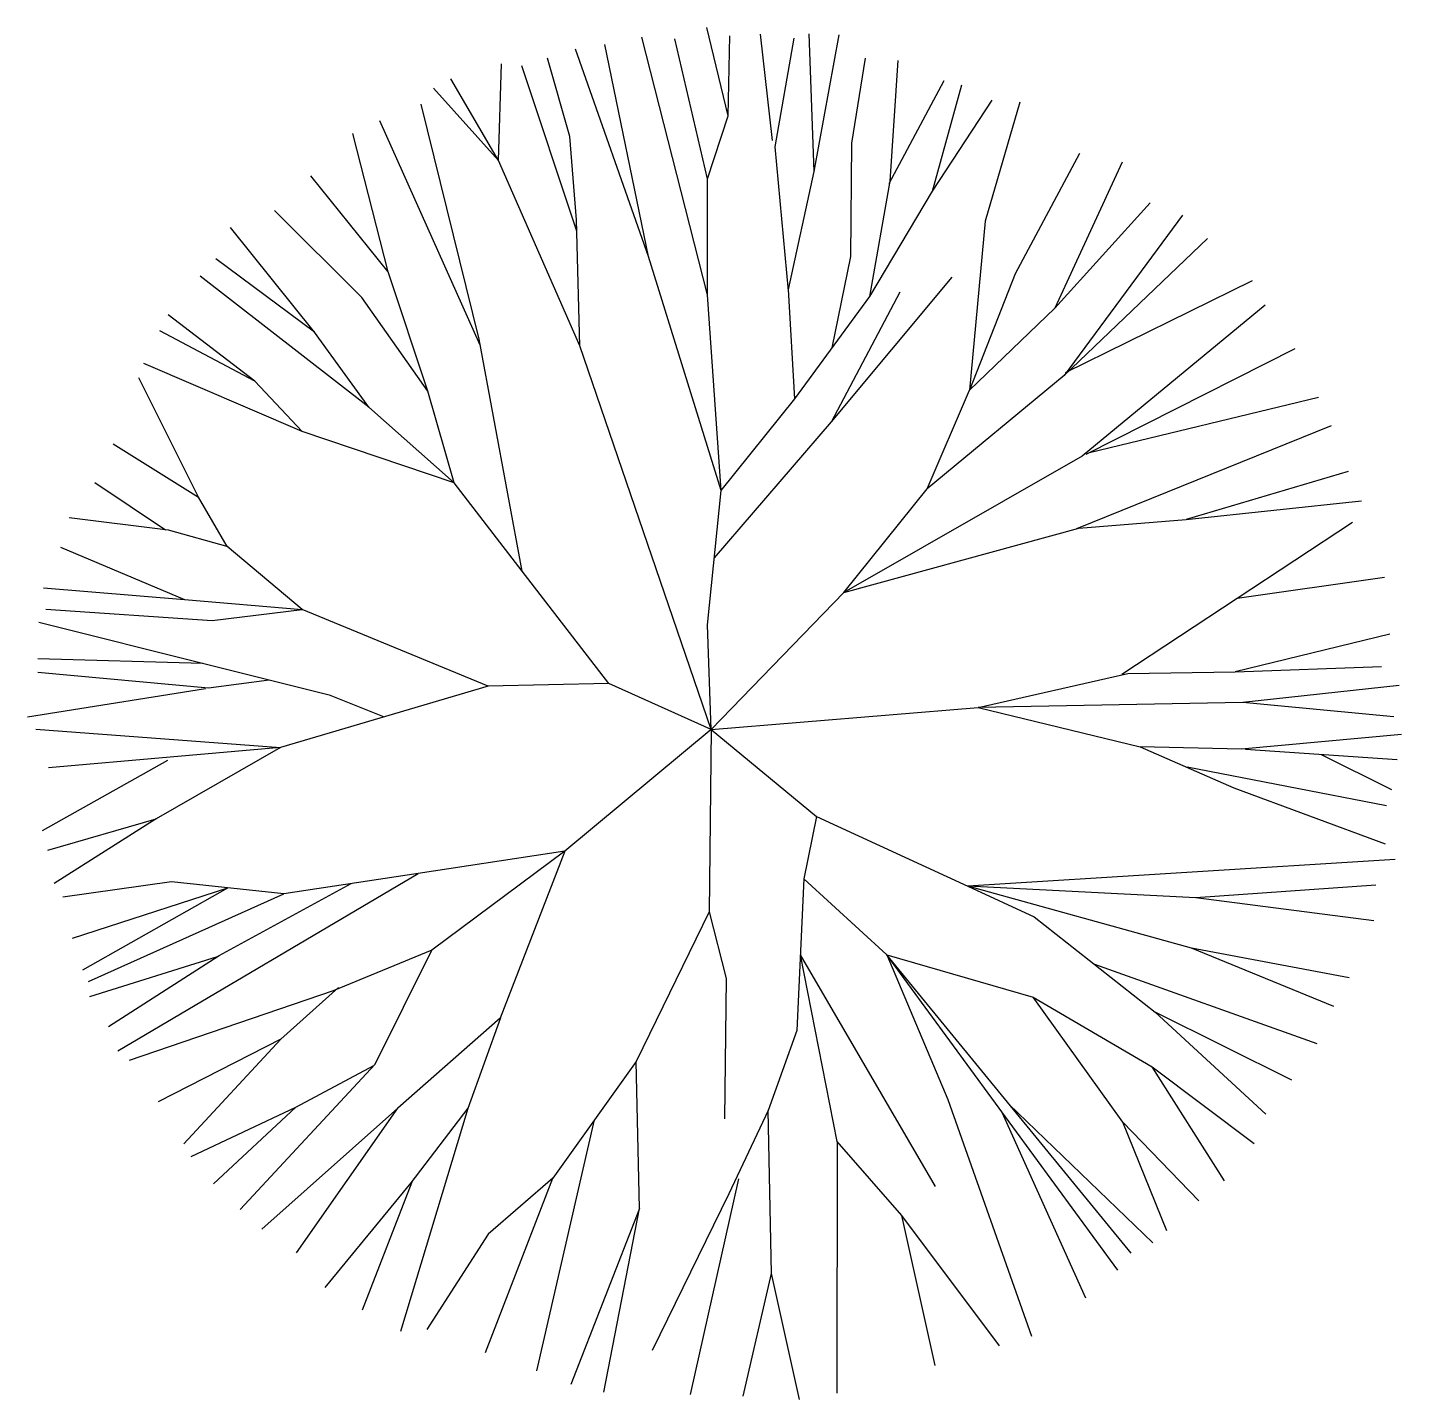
# Model space of a CAD drawing. Extents: x 1381 to 4451, y 1201 to 4265.
import ezdxf

# ---------------------------------------------------------------- set-up
doc = ezdxf.new("R2010")
doc.units = 0
doc.header["$MEASUREMENT"] = 0
doc.layers.get('0').update_dxf_attribs({"linetype": 'CONTINUOUS'})

msp = doc.modelspace()

# ---------------------------------------------------------------- linework, layer by layer
at = {"color": 7, "linetype": 'Continuous'}
for p, q in [((2900.617313, 3668.540034), (2753.5074, 4243.95)), ((2900.617313, 3927.048557), (2827.6459, 4240.2976)), ((2946.236464, 4067.707606), (2898.8234, 4265.3906)), ((3045.783, 4013.3121), (3019.0355, 4250.7629)), ((3138.7282, 3943.6834), (3127.5176, 4251.0964)), ((2768.5925, 3753.7987), (2671.1977, 4227.2601)), ((2433.431053, 3968.077855), (2440.2447, 4184.3943)), ((2608.5662, 3810.6421), (2485.5068, 4179.6295)), ((3306.2407, 3916.7117), (3429.3533, 4147.0497)), ((2433.431053, 3968.077855), (2288.3167, 4129.791)), ((3403.378515, 3899.962175), (3468.7138, 4137.2513)), ((2392.5896, 3555.8961), (2168.0453, 4056.7915)), ((2186.8038, 3719.9075), (2107.9236, 4028.6557)), ((3826.7008, 3964.6336), (3676.142881, 3638.127266)), ((2022.448655, 3584.904924), (1835.0189, 3818.4917)), ((4017.3855, 3794.4201), (3696.8705, 3488.1881)), ((2144.099724, 3417.634703), (1766.9137, 3709.707)), ((4117.3328, 3699.9085), (3699.3068, 3494.1633)), ((3177.117932, 3384.532689), (3330.4636, 3674.8436)), ((1889.054, 3475.6963), (1676.7403, 3587.6466)), ((4212.6219, 3547.4461), (3745.6401, 3311.453)), ((4265.4991, 3439.1034), (3753.6621, 3315.2154)), ((4293.6182, 3375.9262), (3724.8299, 3145.3766)), ((1572.5529, 3335.5485), (1762.989854, 3216.625364)), ((4331.7333, 3273.49), (3969.816308, 3166.254162)), ((1531.3056, 3248.95285), (1689.2472, 3143.6583)), ((4341.0918, 3159.7009), (3826.0423, 2820.1754)), ((1417.0777, 3013.8273), (1732.31445, 2987.7768)), ((4412.7296, 3036.7558), (4083.56705, 2989.93815)), ((4424.6407, 2910.498), (4079.112075, 2826.486385)), ((1404.20055, 2855.75115), (1773.27665, 2845.39265)), ((4445.2407, 2795.5041), (4096.26485, 2757.8076)), ((1381.17265, 2725.4127), (1778.5454, 2789.1706)), ((4441.3166, 2629.3954), (4102.21065, 2652.6969)), ((4429.4055, 2562.6926), (4271.763625, 2641.04615)), ((1414.6953, 2471.8706), (1694.8186, 2629.14605)), ((4417.4943, 2526.9592), (3971.717015, 2613.121826)), ((1426.6681, 2428.0619), (1668.900469, 2497.648381)), ((4436.5519, 2407.2524), (3482.261515, 2347.485299)), ((1583.2147, 1979.97575), (2254.346241, 2375.997312)), ((1481.3981, 2231.2655), (1828.567498, 2343.683746)), ((1504.6705, 2161.0112), (1828.567498, 2343.683746)), ((4393.6721, 2350.0791), (3991.075, 2321.4921)), ((1517.5364, 2134.4241), (1954.020163, 2330.37816)), ((1804.9343, 2189.8833), (1519.5139, 2100.2429)), ((3409.7073, 1676.59725), (3107.804445, 2194.471063)), ((3846.8112, 1527.7788), (3300.735387, 2193.995854)), ((3817.1727, 1489.4987), (3300.735387, 2193.995854)), ((4334.1164, 2142.825), (3981.4503, 2209.2729)), ((4262.6495, 1995.1267), (3765.480411, 2172.611886)), ((4205.4755, 1914.1311), (3900.437067, 2066.1672)), ((1946.9408, 2006.096), (1673.40705, 1866.07915)), ((4055.3955, 1689.6064), (3893.784298, 1944.040943)), ((1746.52005, 1743.77885), (1981.0487, 1853.5639)), ((1981.958, 1528.8096), (2208.72709, 1851.377074)), ((3895.304, 1551.1643), (3573.773294, 1860.887327)), ((2518.8123, 1264.7765), (2647.811315, 1825.71628)), ((3745.7059, 1427.5614), (3558.954044, 1841.747277)), ((3926.7546, 1577.6414), (3828.4352, 1820.507)), ((3189.945672, 1776.962449), (3189.4549, 1215.2449)), ((2404.5112, 1305.7699), (2554.672319, 1695.511641)), ((2862.59655, 1212.2272), (2970.07785, 1693.6304)), ((2129.3642, 1401.3567), (2240.8718, 1686.9782)), ((2748.3056, 1627.2137), (2595.0894, 1234.3031)), ((3408.6202, 1277.1829), (3334.406333, 1611.593007)), ((3106.077, 1200.9514), (3043.2283, 1482.04795))]:
    msp.add_line(p, q, dxfattribs=at)
at = {"color": 7, "linetype": 'Continuous', "flags": 128}
for points in [[(2908.220682, 2697.232325), (2900.617313, 2931.030425), (2931.03008, 3231.356503), (2900.617313, 3668.540034), (2900.617313, 3927.048557), (2946.236464, 4067.707606), (2950.03806, 4246.382614)], [(3081.2516, 3677.1538), (3051.286, 3998.5808), (3093.7203, 4241.3679)], [(3095.449245, 3436.167472), (3081.5444, 3679.9446), (3138.7282, 3943.6834), (3194.2197, 4248.7147)], [(2931.03008, 3231.356503), (2768.5925, 3753.7987), (2605.6395, 4216.6967)], [(2908.220682, 2697.232325), (2615.497618, 3554.492156), (2607.894427, 3835.810254), (2592.688043, 4022.088455), (2543.267296, 4196.961867)], [(3179.084356, 3550.21535), (3220.836192, 3754.237929), (3222.736979, 4007.044013), (3253.149746, 4197.123809)], [(3262.719466, 3664.263228), (3308.5663, 3922.3492), (3326.1514, 4191.4286)], [(2615.497618, 3554.492156), (2433.431053, 3968.077855), (2326.986367, 4150.554459)], [(2486.243535, 3050.780745), (2390.253099, 3569.22333), (2260.998838, 4093.843568)], [(2931.03008, 3231.356503), (3095.449245, 3436.167472), (3262.719466, 3664.263228), (3403.378515, 3899.962175), (3536.434322, 4103.347569)], [(3598.0075, 4098.3362), (3520.9844, 3833.104), (3486.063085, 3455.650662)], [(3731.336, 3983.8439), (3587.5044, 3714.9411), (3486.063085, 3455.650662)], [(2275.3114, 3452.7868), (2186.8038, 3719.9075), (2014.3697, 3934.3991)], [(2908.220682, 2697.232325), (3204.744986, 3003.260747), (3391.023187, 3235.158099), (3486.063085, 3455.650662), (3676.142881, 3638.127266), (3889.032253, 3873.826214)], [(2334.179698, 3248.463733), (2275.3114, 3452.7868), (2128.1958, 3662.6635), (1932.9194, 3856.4317)], [(3961.8632, 3845.9874), (3696.8705, 3488.1881), (3391.023187, 3235.158099)], [(2908.220682, 2697.232325), (2680.124927, 2799.875415), (2486.243535, 3050.780745), (2334.179698, 3248.463733), (2144.099724, 3417.634703), (2022.448655, 3584.904924), (1801.956091, 3748.373548)], [(2915.823696, 3081.193464), (3177.117932, 3384.532689), (3447.031243, 3707.668343)], [(1994.887054, 3362.986819), (1889.054, 3475.6963), (1695.379, 3623.4122)], [(4145.9198, 3645.1176), (3737.6433, 3307.6375), (3204.744986, 3003.260747)], [(2334.179698, 3248.463733), (1994.887054, 3362.986819), (1641.338633, 3515.050656)], [(2410.211674, 2794.172863), (1994.887205, 2965.720033), (1827.616985, 3106.379082), (1762.989854, 3216.625364), (1629.933997, 3482.737078)], [(3204.744986, 3003.260747), (3730.315764, 3147.246182), (3969.816308, 3166.254162), (4361.380688, 3208.071717)], [(1474.251, 3171.0538), (1695.2711, 3143.4671), (1828.41085, 3105.8129)], [(1455.1935, 3104.3517), (1732.31445, 2987.7768), (1994.887205, 2965.720033)], [(1421.8424, 2966.1828), (1793.4609, 2940.5911), (1994.887205, 2965.720033)], [(1406.87085, 2937.3443), (1787.3569, 2841.7736), (2055.0142, 2774.9265), (2178.314323, 2725.744136)], [(1404.6128, 2825.81325), (1785.31915, 2790.44795), (1921.18555, 2808.35005)], [(2908.220682, 2697.232325), (3505.071091, 2746.652871), (3839.611532, 2822.684789), (4079.112075, 2826.486385), (4406.049324, 2837.891173)], [(2680.124927, 2799.875415), (2410.211674, 2794.172863), (1946.416971, 2657.31541), (1668.900469, 2497.648381), (1440.804714, 2353.187736)], [(4433.37795, 2725.6799), (4096.26485, 2757.8076), (3505.071091, 2746.652871)], [(3505.071091, 2746.652871), (3867.173127, 2658.740977), (4076.260903, 2567.502675), (4414.60294, 2442.050009)], [(1399.57345, 2698.2645), (1946.416971, 2657.31541), (1699.935, 2635.3202), (1427.77, 2611.5063)], [(2908.220682, 2697.232325), (2581.283491, 2425.418059), (2284.759009, 2204.925495), (2064.266445, 2113.687193), (1608.074934, 1957.82176)], [(2908.220682, 2697.232325), (2904.418935, 2290.46136), (2740.95031, 1955.920919), (2554.672319, 1695.511641), (2410.211674, 1570.058976), (2273.354221, 1357.169604)], [(2908.220682, 2697.232325), (3143.919478, 2503.350732), (3482.261515, 2347.485299), (3630.523756, 2279.056572), (3900.437067, 2066.1672), (4147.540802, 1838.071445)], [(4450.8447, 2686.5687), (4093.5106, 2653.2177), (3867.173127, 2658.740977)], [(3143.919478, 2503.350732), (3115.407637, 2363.642082), (3100.201253, 2025.300045), (3035.574123, 1846.625036), (2948.137416, 1660.346836), (2777.0656, 1310.600011)], [(2581.283491, 2425.418059), (2254.346241, 2375.997312), (1954.020163, 2330.37816), (1703.114832, 2356.989332), (1459.812693, 2322.774969)], [(2581.283491, 2425.418059), (2436.822845, 2052.861658), (2208.72709, 1851.377074), (1904.599416, 1581.463764)], [(1562.2925, 2033.76325), (1809.0959, 2192.6747), (2104.183202, 2353.187736)], [(3115.407637, 2363.642082), (3300.735387, 2193.995854), (3437.59284, 1870.8602), (3623.87104, 1342.438367)], [(4388.85615, 2270.0341), (3991.075, 2321.4921), (3482.261515, 2347.485299)], [(4299.4379, 2078.97325), (3981.4503, 2209.2729), (3482.261515, 2347.485299)], [(2904.418935, 2290.46136), (2942.435044, 2141.248774), (2938.633448, 1827.61711)], [(1856.5989, 1625.5837), (2158.0717, 1949.8764), (2284.759009, 2204.925495)], [(3552.998124, 1320.770886), (3334.406333, 1611.593007), (3189.945672, 1776.962449), (3107.804445, 2194.471063)], [(3300.735387, 2193.995854), (3627.672584, 2099.906376), (3893.784298, 1944.040943), (4121.880054, 1772.969127)], [(1730.7075, 1772.0674), (1946.9408, 2006.096), (2076.18515, 2121.49755)], [(3998.2215, 1644.3435), (3828.4352, 1820.507), (3627.672584, 2099.906376)], [(2215.1239, 1353.7122), (2365.31915, 1851.6438), (2438.7547, 2054.2039)], [(1797.0432, 1682.757), (1981.0487, 1853.5639), (2155.0782, 1946.64015)], [(2668.9386, 1217.6272), (2748.3056, 1627.2137), (2740.95031, 1955.920919)], [(2045.9863, 1451.3837), (2238.37705, 1685.1166), (2365.31915, 1851.6438)], [(2979.8192, 1208.0985), (3043.2283, 1482.04795), (3035.574123, 1846.625036)]]:
    msp.add_lwpolyline(points, dxfattribs=at)

doc.saveas('drawing.dxf')
